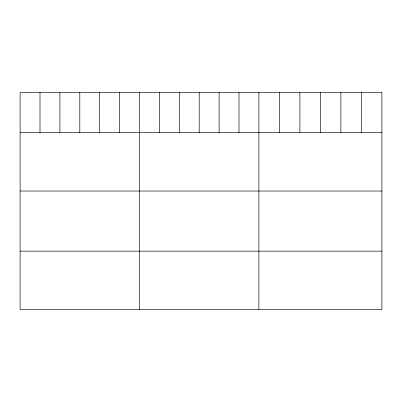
<?xml version="1.0" encoding="UTF-8"?>
<svg xmlns="http://www.w3.org/2000/svg" width="402" height="402" viewBox="0 0 402 402"><rect width="100%" height="100%" fill="white"/><g stroke="black" fill="none" stroke-linecap="round" stroke-linejoin="round"><path stroke-width="0.6" d="M20.1 132.665L381.9 132.665M20.1 191.025L381.9 191.025M20.1 251.155L381.9 251.155M361.398 92.48L361.398 132.665M340.896 92.48L340.896 132.665M320.394 92.48L320.394 132.665M299.892 92.48L299.892 132.665M279.39 92.48L279.39 132.665M258.888 92.48L258.888 309.52M238.989 92.48L238.989 132.665M219.09 92.48L219.09 132.665M199.191 92.48L199.191 132.665M179.292 92.48L179.292 132.665M159.393 92.48L159.393 132.665M139.494 92.48L139.494 309.52M119.595 92.48L119.595 132.665M99.696 92.48L99.696 132.665M79.797 92.48L79.797 132.665M59.898 92.48L59.898 132.665M39.999 92.48L39.999 132.665M381.9 92.48L20.1 92.48L20.1 309.52L381.9 309.52L381.9 92.48"/></g></svg>
